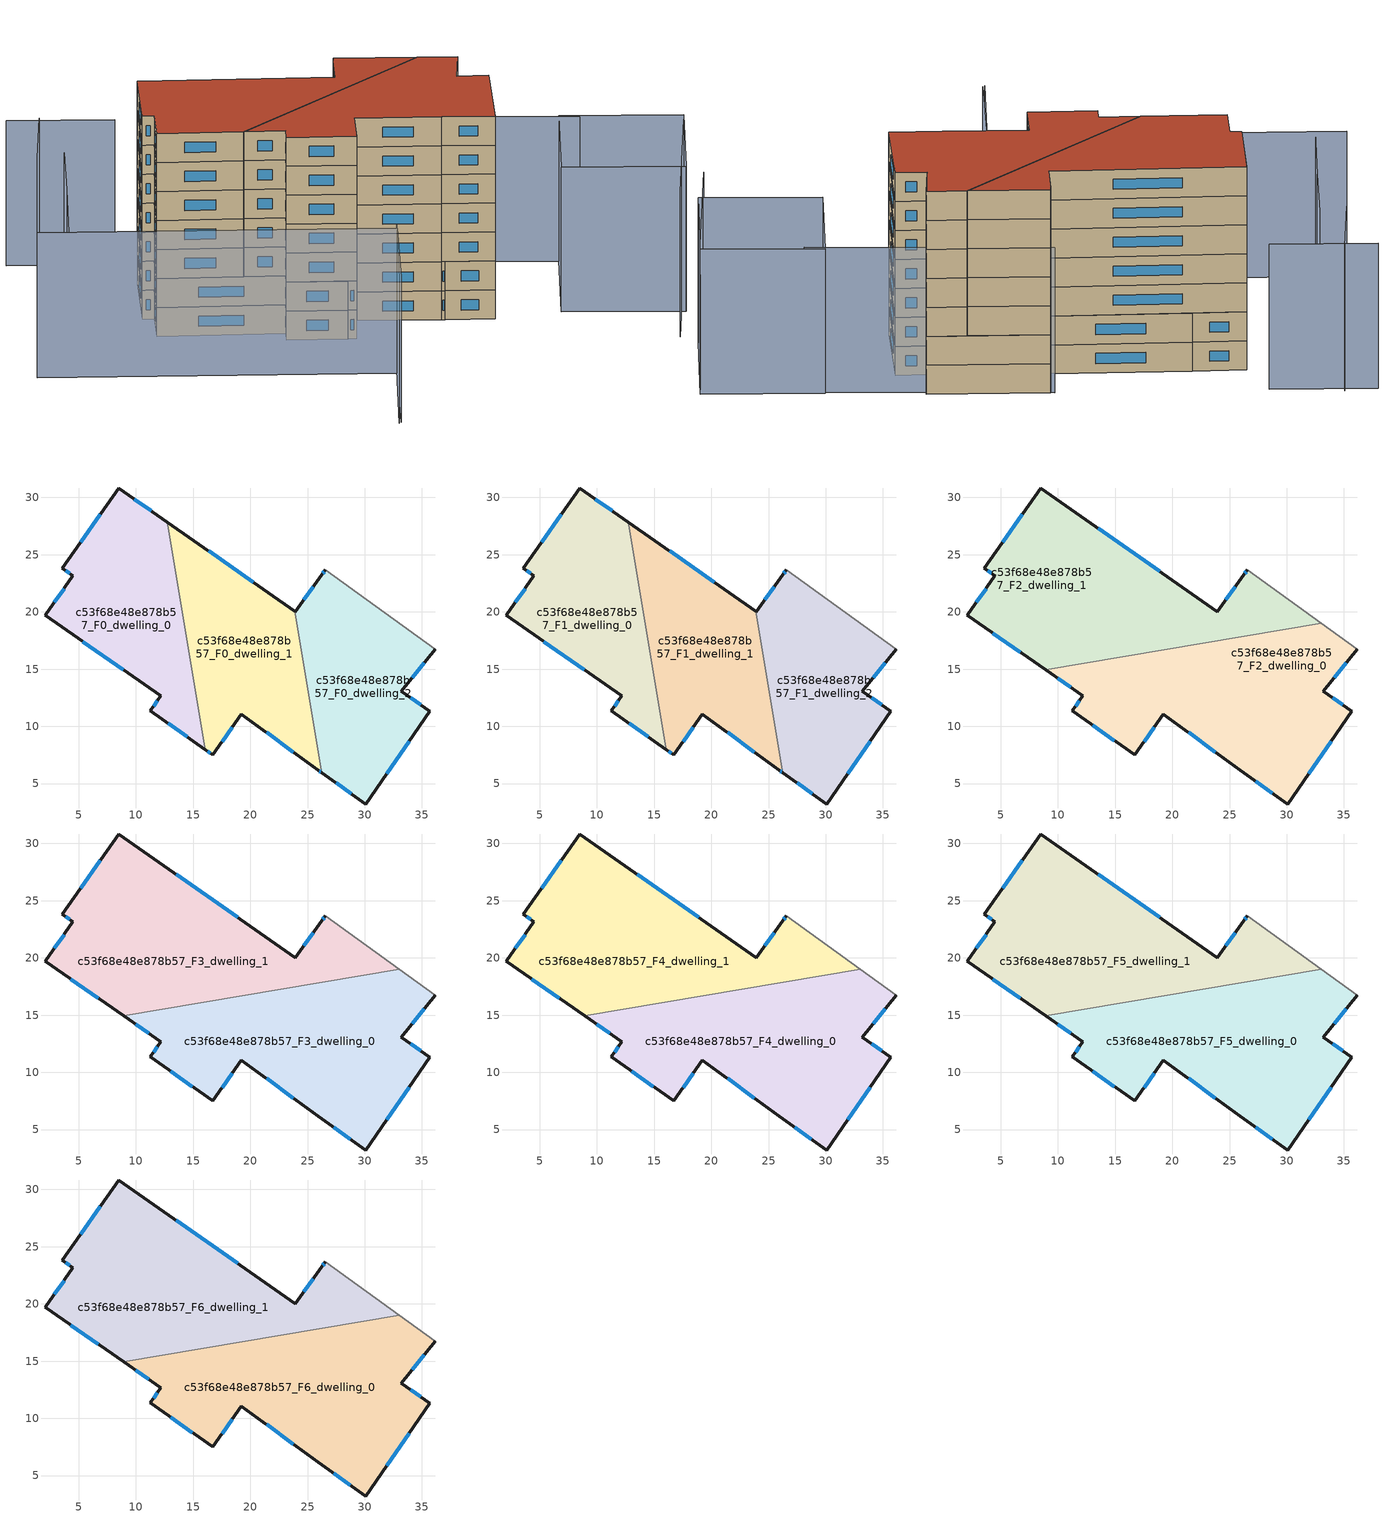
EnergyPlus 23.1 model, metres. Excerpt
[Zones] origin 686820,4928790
c53f68e48e878b57_F0_dwelling_0
 floor ground (EU_floor_Construction): 12.73,27.86 16.07,7.98 11.26,11.35 12.18,12.66 2.1,19.71 4.51,23.16 3.58,23.81 8.49,30.83 z0
 wall outside (EU_wall_Construction): 12.73,27.86 8.49,30.83 3.58,23.81 4.51,23.16 2.1,19.71 12.18,12.66 11.26,11.35 16.07,7.98 z0:3
 wall to c53f68e48e878b57_F0_dwelling_1 (EU_wall_Construction): 16.07,7.98 12.73,27.86 z0:3
 window (EU_Window_Construction): 3.73,22.04 2.88,20.83 / 3.88,23.6 4.21,23.37 / 6.89,28.54 5.18,26.09 / 11.35,28.82 9.87,29.86 / 12.82,10.25 14.51,9.07 / 11.88,12.23 11.56,11.77 / 5.38,17.41 8.9,14.95 z0.98:2.02
c53f68e48e878b57_F0_dwelling_1
 floor ground (EU_floor_Construction): 23.86,20.07 26.23,5.96 25.96,6.16 19.23,11.08 16.73,7.52 16.07,7.98 12.73,27.86 z0
 wall outside (EU_wall_Construction): 16.07,7.98 16.73,7.52 19.23,11.08 25.96,6.16 26.23,5.96 / 23.86,20.07 12.73,27.86 z0:3
 wall to c53f68e48e878b57_F0_dwelling_2 (EU_wall_Construction): 26.23,5.96 23.86,20.07 z0:3
 window (EU_Window_Construction): 16.29,7.83 16.52,7.67 / 20.25,22.6 16.35,25.32 / 26.05,6.09 26.14,6.03 / 21.42,9.48 23.77,7.76 / 17.54,8.67 18.42,9.92 z0.98:2.02
c53f68e48e878b57_F0_dwelling_2
 floor ground (EU_floor_Construction): 36.15,16.76 33.19,13.06 35.69,11.34 30.1,3.22 26.23,5.96 23.86,20.07 23.94,20.02 26.23,23.24 26.57,23.67 z0
 wall outside (EU_wall_Construction): 26.23,5.96 30.1,3.22 35.69,11.34 33.19,13.06 36.15,16.76 / 26.57,23.67 26.23,23.24 23.94,20.02 23.86,20.07 z0:3
 wall adiabatic (EU_wall_Construction): 36.15,16.76 26.57,23.67 z0:3
 window (EU_Window_Construction): 27.49,5.07 28.84,4.11 / 25.48,22.19 24.68,21.06 / 26.46,23.53 26.34,23.38 / 34.15,14.26 35.19,15.55 / 34.88,11.9 34,12.5 / 31.92,5.86 33.87,8.7 z0.98:2.02
c53f68e48e878b57_F1_dwelling_0
 floor to c53f68e48e878b57_F0_dwelling_0 (EU_floor_Construction): 12.73,27.86 16.07,7.98 11.26,11.35 12.18,12.66 2.1,19.71 4.51,23.16 3.58,23.81 8.49,30.83 z3
 wall outside (EU_wall_Construction): 12.73,27.86 8.49,30.83 3.58,23.81 4.51,23.16 2.1,19.71 12.18,12.66 11.26,11.35 16.07,7.98 z3:6
 wall to c53f68e48e878b57_F1_dwelling_1 (EU_wall_Construction): 16.07,7.98 12.73,27.86 z3:6
 window (EU_Window_Construction): 3.73,22.04 2.88,20.83 / 3.88,23.6 4.21,23.37 / 6.89,28.54 5.18,26.09 / 11.35,28.82 9.87,29.86 / 12.82,10.25 14.51,9.07 / 11.88,12.23 11.56,11.77 / 5.38,17.41 8.9,14.95 z3.98:5.02
c53f68e48e878b57_F1_dwelling_1
 floor to c53f68e48e878b57_F0_dwelling_1 (EU_floor_Construction): 23.86,20.07 26.23,5.96 25.96,6.16 19.23,11.08 16.73,7.52 16.07,7.98 12.73,27.86 z3
 wall outside (EU_wall_Construction): 16.07,7.98 16.73,7.52 19.23,11.08 25.96,6.16 26.23,5.96 / 23.86,20.07 12.73,27.86 z3:6
 wall to c53f68e48e878b57_F1_dwelling_2 (EU_wall_Construction): 26.23,5.96 23.86,20.07 z3:6
 window (EU_Window_Construction): 16.29,7.83 16.52,7.67 / 20.25,22.6 16.35,25.32 / 26.05,6.09 26.14,6.03 / 21.42,9.48 23.77,7.76 / 17.54,8.67 18.42,9.92 z3.98:5.02
c53f68e48e878b57_F1_dwelling_2
 floor to c53f68e48e878b57_F0_dwelling_2 (EU_floor_Construction): 36.15,16.76 33.19,13.06 35.69,11.34 30.1,3.22 26.23,5.96 23.86,20.07 23.94,20.02 26.23,23.24 26.57,23.67 z3
 wall outside (EU_wall_Construction): 26.23,5.96 30.1,3.22 35.69,11.34 33.19,13.06 36.15,16.76 / 26.57,23.67 26.23,23.24 23.94,20.02 23.86,20.07 z3:6
 wall adiabatic (EU_wall_Construction): 36.15,16.76 26.57,23.67 z3:6
 window (EU_Window_Construction): 27.49,5.07 28.84,4.11 / 25.48,22.19 24.68,21.06 / 26.46,23.53 26.34,23.38 / 34.15,14.26 35.19,15.55 / 34.88,11.9 34,12.5 / 31.92,5.86 33.87,8.7 z3.98:5.02
c53f68e48e878b57_F2_dwelling_0
 floor to c53f68e48e878b57_F1_dwelling_0 (EU_floor_Construction): 14.74,15.92 16.07,7.98 11.26,11.35 12.18,12.66 8.93,14.93 z6
 floor to c53f68e48e878b57_F1_dwelling_1 (EU_floor_Construction): 24.29,17.54 26.23,5.96 25.96,6.16 19.23,11.08 16.73,7.52 16.07,7.98 14.74,15.92 z6
 floor to c53f68e48e878b57_F1_dwelling_2 (EU_floor_Construction): 36.15,16.76 33.19,13.06 35.69,11.34 30.1,3.22 26.23,5.96 24.29,17.54 33.01,19.02 z6
 wall outside (EU_wall_Construction): 8.93,14.93 12.18,12.66 11.26,11.35 16.73,7.52 19.23,11.08 25.96,6.16 30.1,3.22 35.69,11.34 33.19,13.06 36.15,16.76 z6:9
 wall adiabatic (EU_wall_Construction): 36.15,16.76 33.01,19.02 z6:9
 wall to c53f68e48e878b57_F2_dwelling_1 (EU_wall_Construction): 33.01,19.02 8.93,14.93 z6:9
 window (EU_Window_Construction): 21.42,9.48 23.77,7.76 / 17.54,8.67 18.42,9.92 / 13.04,10.1 14.95,8.76 / 11.88,12.23 11.56,11.77 / 9.98,14.19 11.12,13.4 / 34.15,14.26 35.19,15.55 / 34.88,11.9 34,12.5 / 31.92,5.86 33.87,8.7 / 27.31,5.2 28.75,4.17 z6.98:8.02
c53f68e48e878b57_F2_dwelling_1
 floor to c53f68e48e878b57_F1_dwelling_0 (EU_floor_Construction): 12.73,27.86 14.74,15.92 8.93,14.93 2.1,19.71 4.51,23.16 3.58,23.81 8.49,30.83 z6
 floor to c53f68e48e878b57_F1_dwelling_1 (EU_floor_Construction): 23.87,20.07 24.29,17.54 14.74,15.92 12.73,27.86 z6
 floor to c53f68e48e878b57_F1_dwelling_2 (EU_floor_Construction): 33.01,19.02 24.29,17.54 23.87,20.07 23.94,20.02 26.23,23.24 26.57,23.67 z6
 wall outside (EU_wall_Construction): 26.57,23.67 26.23,23.24 23.94,20.02 8.49,30.83 3.58,23.81 4.51,23.16 2.1,19.71 8.93,14.93 z6:9
 wall adiabatic (EU_wall_Construction): 33.01,19.02 26.57,23.67 z6:9
 window (EU_Window_Construction): 18.91,23.53 13.51,27.31 / 25.48,22.19 24.68,21.06 / 26.46,23.53 26.34,23.38 / 4.32,18.15 6.71,16.48 / 3.73,22.04 2.88,20.83 / 3.88,23.6 4.21,23.37 / 6.89,28.54 5.18,26.09 z6.98:8.02
c53f68e48e878b57_F3_dwelling_0
 floor to c53f68e48e878b57_F2_dwelling_0 (EU_floor_Construction): 36.15,16.76 33.19,13.06 35.69,11.34 30.1,3.22 25.96,6.16 19.23,11.08 16.73,7.52 11.26,11.35 12.18,12.66 8.93,14.93 33.01,19.02 z9
 wall outside (EU_wall_Construction): 8.93,14.93 12.18,12.66 11.26,11.35 16.73,7.52 19.23,11.08 25.96,6.16 30.1,3.22 35.69,11.34 33.19,13.06 36.15,16.76 z9:12
 wall adiabatic (EU_wall_Construction): 36.15,16.76 33.01,19.02 z9:12
 wall to c53f68e48e878b57_F3_dwelling_1 (EU_wall_Construction): 33.01,19.02 8.93,14.93 z9:12
 window (EU_Window_Construction): 21.42,9.48 23.77,7.76 / 17.54,8.67 18.42,9.92 / 13.04,10.1 14.95,8.76 / 11.88,12.23 11.56,11.77 / 9.98,14.19 11.12,13.4 / 34.15,14.26 35.19,15.55 / 34.88,11.9 34,12.5 / 31.92,5.86 33.87,8.7 / 27.31,5.2 28.75,4.17 z9.98:11.02
c53f68e48e878b57_F3_dwelling_1
 floor to c53f68e48e878b57_F2_dwelling_1 (EU_floor_Construction): 26.57,23.67 33.01,19.02 8.93,14.93 2.1,19.71 4.51,23.16 3.58,23.81 8.49,30.83 23.94,20.02 26.23,23.24 z9
 wall outside (EU_wall_Construction): 26.57,23.67 26.23,23.24 23.94,20.02 8.49,30.83 3.58,23.81 4.51,23.16 2.1,19.71 8.93,14.93 z9:12
 wall adiabatic (EU_wall_Construction): 33.01,19.02 26.57,23.67 z9:12
 window (EU_Window_Construction): 18.91,23.53 13.51,27.31 / 25.48,22.19 24.68,21.06 / 26.46,23.53 26.34,23.38 / 4.32,18.15 6.71,16.48 / 3.73,22.04 2.88,20.83 / 3.88,23.6 4.21,23.37 / 6.89,28.54 5.18,26.09 z9.98:11.02
c53f68e48e878b57_F4_dwelling_0
 floor to c53f68e48e878b57_F3_dwelling_0 (EU_floor_Construction): 36.15,16.76 33.19,13.06 35.69,11.34 30.1,3.22 25.96,6.16 19.23,11.08 16.73,7.52 11.26,11.35 12.18,12.66 8.93,14.93 33.01,19.02 z12
 wall outside (EU_wall_Construction): 8.93,14.93 12.18,12.66 11.26,11.35 16.73,7.52 19.23,11.08 25.96,6.16 30.1,3.22 35.69,11.34 33.19,13.06 36.15,16.76 z12:15
 wall adiabatic (EU_wall_Construction): 36.15,16.76 33.01,19.02 z12:15
 wall to c53f68e48e878b57_F4_dwelling_1 (EU_wall_Construction): 33.01,19.02 8.93,14.93 z12:15
 window (EU_Window_Construction): 21.42,9.48 23.77,7.76 / 17.54,8.67 18.42,9.92 / 13.04,10.1 14.95,8.76 / 11.88,12.23 11.56,11.77 / 9.98,14.19 11.12,13.4 / 34.15,14.26 35.19,15.55 / 34.88,11.9 34,12.5 / 31.92,5.86 33.87,8.7 / 27.31,5.2 28.75,4.17 z12.98:14.02
c53f68e48e878b57_F4_dwelling_1
 floor to c53f68e48e878b57_F3_dwelling_1 (EU_floor_Construction): 26.57,23.67 33.01,19.02 8.93,14.93 2.1,19.71 4.51,23.16 3.58,23.81 8.49,30.83 23.94,20.02 26.23,23.24 z12
 wall outside (EU_wall_Construction): 26.57,23.67 26.23,23.24 23.94,20.02 8.49,30.83 3.58,23.81 4.51,23.16 2.1,19.71 8.93,14.93 z12:15
 wall adiabatic (EU_wall_Construction): 33.01,19.02 26.57,23.67 z12:15
 window (EU_Window_Construction): 18.91,23.53 13.51,27.31 / 25.48,22.19 24.68,21.06 / 26.46,23.53 26.34,23.38 / 4.32,18.15 6.71,16.48 / 3.73,22.04 2.88,20.83 / 3.88,23.6 4.21,23.37 / 6.89,28.54 5.18,26.09 z12.98:14.02
c53f68e48e878b57_F5_dwelling_0
 floor to c53f68e48e878b57_F4_dwelling_0 (EU_floor_Construction): 36.15,16.76 33.19,13.06 35.69,11.34 30.1,3.22 25.96,6.16 19.23,11.08 16.73,7.52 11.26,11.35 12.18,12.66 8.93,14.93 33.01,19.02 z15
 wall outside (EU_wall_Construction): 8.93,14.93 12.18,12.66 11.26,11.35 16.73,7.52 19.23,11.08 25.96,6.16 30.1,3.22 35.69,11.34 33.19,13.06 36.15,16.76 z15:18
 wall adiabatic (EU_wall_Construction): 36.15,16.76 33.01,19.02 z15:18
 wall to c53f68e48e878b57_F5_dwelling_1 (EU_wall_Construction): 33.01,19.02 8.93,14.93 z15:18
 window (EU_Window_Construction): 21.42,9.48 23.77,7.76 / 17.54,8.67 18.42,9.92 / 13.04,10.1 14.95,8.76 / 11.88,12.23 11.56,11.77 / 9.98,14.19 11.12,13.4 / 34.15,14.26 35.19,15.55 / 34.88,11.9 34,12.5 / 31.92,5.86 33.87,8.7 / 27.31,5.2 28.75,4.17 z15.98:17.02
c53f68e48e878b57_F5_dwelling_1
 floor to c53f68e48e878b57_F4_dwelling_1 (EU_floor_Construction): 26.57,23.67 33.01,19.02 8.93,14.93 2.1,19.71 4.51,23.16 3.58,23.81 8.49,30.83 23.94,20.02 26.23,23.24 z15
 wall outside (EU_wall_Construction): 26.57,23.67 26.23,23.24 23.94,20.02 8.49,30.83 3.58,23.81 4.51,23.16 2.1,19.71 8.93,14.93 z15:18
 wall adiabatic (EU_wall_Construction): 33.01,19.02 26.57,23.67 z15:18
 window (EU_Window_Construction): 18.91,23.53 13.51,27.31 / 25.48,22.19 24.68,21.06 / 26.46,23.53 26.34,23.38 / 4.32,18.15 6.71,16.48 / 3.73,22.04 2.88,20.83 / 3.88,23.6 4.21,23.37 / 6.89,28.54 5.18,26.09 z15.98:17.02
c53f68e48e878b57_F6_dwelling_0
 floor to c53f68e48e878b57_F5_dwelling_0 (EU_floor_Construction): 36.15,16.76 33.19,13.06 35.69,11.34 30.1,3.22 25.96,6.16 19.23,11.08 16.73,7.52 11.26,11.35 12.18,12.66 8.93,14.93 33.01,19.02 z18
 wall outside (EU_wall_Construction): 8.93,14.93 12.18,12.66 11.26,11.35 16.73,7.52 19.23,11.08 25.96,6.16 30.1,3.22 35.69,11.34 33.19,13.06 36.15,16.76 z18:21
 wall adiabatic (EU_wall_Construction): 36.15,16.76 33.01,19.02 z18:21
 wall to c53f68e48e878b57_F6_dwelling_1 (EU_wall_Construction): 33.01,19.02 8.93,14.93 z18:21
 window (EU_Window_Construction): 21.42,9.48 23.77,7.76 / 17.54,8.67 18.42,9.92 / 13.04,10.1 14.95,8.76 / 11.88,12.23 11.56,11.77 / 9.98,14.19 11.12,13.4 / 34.15,14.26 35.19,15.55 / 34.88,11.9 34,12.5 / 31.92,5.86 33.87,8.7 / 27.31,5.2 28.75,4.17 z18.98:20.02
 roof outside (EU_roof_Construction): 30.1,3.22 35.69,11.34 33.19,13.06 36.15,16.76 33.01,19.02 8.93,14.93 12.18,12.66 11.26,11.35 16.73,7.52 19.23,11.08 25.96,6.16 z21
c53f68e48e878b57_F6_dwelling_1
 floor to c53f68e48e878b57_F5_dwelling_1 (EU_floor_Construction): 26.57,23.67 33.01,19.02 8.93,14.93 2.1,19.71 4.51,23.16 3.58,23.81 8.49,30.83 23.94,20.02 26.23,23.24 z18
 wall outside (EU_wall_Construction): 26.57,23.67 26.23,23.24 23.94,20.02 8.49,30.83 3.58,23.81 4.51,23.16 2.1,19.71 8.93,14.93 z18:21
 wall adiabatic (EU_wall_Construction): 33.01,19.02 26.57,23.67 z18:21
 window (EU_Window_Construction): 18.91,23.53 13.51,27.31 / 25.48,22.19 24.68,21.06 / 26.46,23.53 26.34,23.38 / 4.32,18.15 6.71,16.48 / 3.73,22.04 2.88,20.83 / 3.88,23.6 4.21,23.37 / 6.89,28.54 5.18,26.09 z18.98:20.02
 roof outside (EU_roof_Construction): 33.01,19.02 26.57,23.67 26.23,23.24 23.94,20.02 8.49,30.83 3.58,23.81 4.51,23.16 2.1,19.71 8.93,14.93 z21
shading: 7.33,-11.09 15.12,-0.73 / 41.35,-11 52.4,2.61 / -12.98,18.89 14.7,-1.36 / 14.7,-1.36 7.65,-10.99 / -4.35,25.32 -10.57,17.07 / 1,32.54 -4.37,25.3 / 44.99,9.16 26.27,23.91 / 9.69,35.86 1.4,42.07 / 4.26,40.59 -1.8,33.16 / 45.58,-6.48 36.09,0.68 / 36.09,0.68 43.59,10.62 / 43.59,10.62 53.08,3.46 / 53.08,3.46 45.58,-6.48 z0:15
[Building]
EU S2 Campaign: North Axis=0; Terrain=City; Solar Distribution=FullExterior
[Site:Location]
Bologna: Latitude=44.5; Longitude=11.25; Time Zone=1; Elevation=37
[SizingPeriod:WeatherFileDays]
AnnualSizingPeriod: Begin Month=1; Begin Day of Month=1; End Month=12; End Day of Month=31; Day of Week for Start Day=Monday; Use Weather File Daylight Saving Period=No; Use Weather File Rain and Snow Indicators=No
[MATERIAL]
EU_InternalMass_Material: Roughness=MediumRough; Thickness=0.1; Conductivity=1; Density=1800; Specific Heat=900; Thermal Absorptance=0.9; Solar Absorptance=0.7; Visible Absorptance=0.7
[MATERIAL:NOMASS] Roughness=MediumRough; Thermal Absorptance=0.9; Solar Absorptance=0.7; Visible Absorptance=0.7
Name | Thermal Resistance
EU_wall_NoMass | 0.905828
EU_roof_NoMass | 0.37593
EU_floor_NoMass | 0.67114
[WINDOWMATERIAL:SIMPLEGLAZINGSYSTEM]
EU_Window_SimpleGlazing: UFactor=4.52486; Solar Heat Gain Coefficient=0.85; Visible Transmittance=0.85
[CONSTRUCTION]
EU_wall_Construction: EU_wall_NoMass
EU_roof_Construction: EU_roof_NoMass
EU_floor_Construction: EU_floor_NoMass
EU_InternalMass_Construction: EU_InternalMass_Material
EU_Window_Construction: EU_Window_SimpleGlazing
[ZONE] Type=1; Multiplier=1; Ceiling Height=autocalculate; Floor Area=autocalculate; Part of Total Floor Area=Yes
Name | Volume
c53f68e48e878b57_F0_dwelling_0 | 449.204
c53f68e48e878b57_F1_dwelling_0 | 449.205
c53f68e48e878b57_F2_dwelling_0; c53f68e48e878b57_F3_dwelling_0; c53f68e48e878b57_F4_dwelling_0; c53f68e48e878b57_F5_dwelling_0; c53f68e48e878b57_F6_dwelling_0 | 673.833
c53f68e48e878b57_F0_dwelling_1 | 449.253
c53f68e48e878b57_F1_dwelling_1 | 449.254
c53f68e48e878b57_F2_dwelling_1 | 673.837
c53f68e48e878b57_F3_dwelling_1; c53f68e48e878b57_F4_dwelling_1; c53f68e48e878b57_F5_dwelling_1; c53f68e48e878b57_F6_dwelling_1 | 673.841
c53f68e48e878b57_F0_dwelling_2 | 449.219
c53f68e48e878b57_F1_dwelling_2 | 449.218
[INTERNALMASS] Construction=EU_InternalMass_Construction
Name | Zone or ZoneList | Surface Area
c53f68e48e878b57_F0_dwelling_0_EU_InternalMass | c53f68e48e878b57_F0_dwelling_0 | 149.735
c53f68e48e878b57_F0_dwelling_1_EU_InternalMass | c53f68e48e878b57_F0_dwelling_1 | 149.751
c53f68e48e878b57_F0_dwelling_2_EU_InternalMass | c53f68e48e878b57_F0_dwelling_2 | 149.739
c53f68e48e878b57_F1_dwelling_0_EU_InternalMass | c53f68e48e878b57_F1_dwelling_0 | 149.735
c53f68e48e878b57_F1_dwelling_1_EU_InternalMass | c53f68e48e878b57_F1_dwelling_1 | 149.751
c53f68e48e878b57_F1_dwelling_2_EU_InternalMass | c53f68e48e878b57_F1_dwelling_2 | 149.739
c53f68e48e878b57_F2_dwelling_0_EU_InternalMass | c53f68e48e878b57_F2_dwelling_0 | 224.611
c53f68e48e878b57_F2_dwelling_1_EU_InternalMass | c53f68e48e878b57_F2_dwelling_1 | 224.614
c53f68e48e878b57_F3_dwelling_0_EU_InternalMass | c53f68e48e878b57_F3_dwelling_0 | 224.611
c53f68e48e878b57_F3_dwelling_1_EU_InternalMass | c53f68e48e878b57_F3_dwelling_1 | 224.614
c53f68e48e878b57_F4_dwelling_0_EU_InternalMass | c53f68e48e878b57_F4_dwelling_0 | 224.611
c53f68e48e878b57_F4_dwelling_1_EU_InternalMass | c53f68e48e878b57_F4_dwelling_1 | 224.614
c53f68e48e878b57_F5_dwelling_0_EU_InternalMass | c53f68e48e878b57_F5_dwelling_0 | 224.611
c53f68e48e878b57_F5_dwelling_1_EU_InternalMass | c53f68e48e878b57_F5_dwelling_1 | 224.614
c53f68e48e878b57_F6_dwelling_0_EU_InternalMass | c53f68e48e878b57_F6_dwelling_0 | 224.611
c53f68e48e878b57_F6_dwelling_1_EU_InternalMass | c53f68e48e878b57_F6_dwelling_1 | 224.614
[OTHEREQUIPMENT] Fuel Type=Electricity; Design Level Calculation Method=Watts/Area; Power per Zone Floor Area=1; Fraction Latent=0; Fraction Radiant=0; Fraction Lost=0; Carbon Dioxide Generation Rate=0; EndUse Subcategory=EU_Step8_InternalGains
Name | Zone or ZoneList or Space or SpaceList | Schedule
EU_Step8_InternalGain_c53f68e48e878b57_F0_dwelling_0_f000 | c53f68e48e878b57_F0_dwelling_0 | EU_Step8_GainSchedule_c53f68e48e878b57_F0_dwelling_0_f000
EU_Step8_InternalGain_c53f68e48e878b57_F0_dwelling_1_f000 | c53f68e48e878b57_F0_dwelling_1 | EU_Step8_GainSchedule_c53f68e48e878b57_F0_dwelling_1_f000
EU_Step8_InternalGain_c53f68e48e878b57_F0_dwelling_2_f000 | c53f68e48e878b57_F0_dwelling_2 | EU_Step8_GainSchedule_c53f68e48e878b57_F0_dwelling_2_f000
EU_Step8_InternalGain_c53f68e48e878b57_F1_dwelling_0_f000 | c53f68e48e878b57_F1_dwelling_0 | EU_Step8_GainSchedule_c53f68e48e878b57_F1_dwelling_0_f000
EU_Step8_InternalGain_c53f68e48e878b57_F1_dwelling_1_f000 | c53f68e48e878b57_F1_dwelling_1 | EU_Step8_GainSchedule_c53f68e48e878b57_F1_dwelling_1_f000
EU_Step8_InternalGain_c53f68e48e878b57_F1_dwelling_2_f000 | c53f68e48e878b57_F1_dwelling_2 | EU_Step8_GainSchedule_c53f68e48e878b57_F1_dwelling_2_f000
EU_Step8_InternalGain_c53f68e48e878b57_F2_dwelling_0_f000 | c53f68e48e878b57_F2_dwelling_0 | EU_Step8_GainSchedule_c53f68e48e878b57_F2_dwelling_0_f000
EU_Step8_InternalGain_c53f68e48e878b57_F2_dwelling_1_f000 | c53f68e48e878b57_F2_dwelling_1 | EU_Step8_GainSchedule_c53f68e48e878b57_F2_dwelling_1_f000
EU_Step8_InternalGain_c53f68e48e878b57_F3_dwelling_0_f000 | c53f68e48e878b57_F3_dwelling_0 | EU_Step8_GainSchedule_c53f68e48e878b57_F3_dwelling_0_f000
EU_Step8_InternalGain_c53f68e48e878b57_F3_dwelling_1_f000 | c53f68e48e878b57_F3_dwelling_1 | EU_Step8_GainSchedule_c53f68e48e878b57_F3_dwelling_1_f000
EU_Step8_InternalGain_c53f68e48e878b57_F4_dwelling_0_f000 | c53f68e48e878b57_F4_dwelling_0 | EU_Step8_GainSchedule_c53f68e48e878b57_F4_dwelling_0_f000
EU_Step8_InternalGain_c53f68e48e878b57_F4_dwelling_1_f000 | c53f68e48e878b57_F4_dwelling_1 | EU_Step8_GainSchedule_c53f68e48e878b57_F4_dwelling_1_f000
EU_Step8_InternalGain_c53f68e48e878b57_F5_dwelling_0_f000 | c53f68e48e878b57_F5_dwelling_0 | EU_Step8_GainSchedule_c53f68e48e878b57_F5_dwelling_0_f000
EU_Step8_InternalGain_c53f68e48e878b57_F5_dwelling_1_f000 | c53f68e48e878b57_F5_dwelling_1 | EU_Step8_GainSchedule_c53f68e48e878b57_F5_dwelling_1_f000
EU_Step8_InternalGain_c53f68e48e878b57_F6_dwelling_0_f000 | c53f68e48e878b57_F6_dwelling_0 | EU_Step8_GainSchedule_c53f68e48e878b57_F6_dwelling_0_f000
EU_Step8_InternalGain_c53f68e48e878b57_F6_dwelling_1_f000 | c53f68e48e878b57_F6_dwelling_1 | EU_Step8_GainSchedule_c53f68e48e878b57_F6_dwelling_1_f000
[ZONEVENTILATION:DESIGNFLOWRATE] Schedule=EU_AlwaysOn; Design Flow Rate Calculation Method=AirChanges/Hour; Air Changes per Hour=0.73129; Ventilation Type=Natural; Fan Pressure Rise=0; Fan Total Efficiency=1; Constant Term Coefficient=1; Temperature Term Coefficient=0; Velocity Term Coefficient=0; Velocity Squared Term Coefficient=0; Minimum Indoor Temperature=-100; Maximum Indoor Temperature=100; Delta Temperature=-100; Minimum Outdoor Temperature=-100; Maximum Outdoor Temperature=100; Maximum Wind Speed=40
Name | Zone or ZoneList or Space or SpaceList
EU_ConstantAir_c53f68e48e878b57_F0_dwelling_0 | c53f68e48e878b57_F0_dwelling_0
EU_ConstantAir_c53f68e48e878b57_F0_dwelling_1 | c53f68e48e878b57_F0_dwelling_1
EU_ConstantAir_c53f68e48e878b57_F0_dwelling_2 | c53f68e48e878b57_F0_dwelling_2
EU_ConstantAir_c53f68e48e878b57_F1_dwelling_0 | c53f68e48e878b57_F1_dwelling_0
EU_ConstantAir_c53f68e48e878b57_F1_dwelling_1 | c53f68e48e878b57_F1_dwelling_1
EU_ConstantAir_c53f68e48e878b57_F1_dwelling_2 | c53f68e48e878b57_F1_dwelling_2
EU_ConstantAir_c53f68e48e878b57_F2_dwelling_0 | c53f68e48e878b57_F2_dwelling_0
EU_ConstantAir_c53f68e48e878b57_F2_dwelling_1 | c53f68e48e878b57_F2_dwelling_1
EU_ConstantAir_c53f68e48e878b57_F3_dwelling_0 | c53f68e48e878b57_F3_dwelling_0
EU_ConstantAir_c53f68e48e878b57_F3_dwelling_1 | c53f68e48e878b57_F3_dwelling_1
EU_ConstantAir_c53f68e48e878b57_F4_dwelling_0 | c53f68e48e878b57_F4_dwelling_0
EU_ConstantAir_c53f68e48e878b57_F4_dwelling_1 | c53f68e48e878b57_F4_dwelling_1
EU_ConstantAir_c53f68e48e878b57_F5_dwelling_0 | c53f68e48e878b57_F5_dwelling_0
EU_ConstantAir_c53f68e48e878b57_F5_dwelling_1 | c53f68e48e878b57_F5_dwelling_1
EU_ConstantAir_c53f68e48e878b57_F6_dwelling_0 | c53f68e48e878b57_F6_dwelling_0
EU_ConstantAir_c53f68e48e878b57_F6_dwelling_1 | c53f68e48e878b57_F6_dwelling_1
[HVACTEMPLATE:THERMOSTAT] Constant Heating Setpoint=20; Constant Cooling Setpoint=50
EU_HeatOnly_c53f68e48e878b57_F0_dwelling_0; EU_HeatOnly_c53f68e48e878b57_F0_dwelling_1; EU_HeatOnly_c53f68e48e878b57_F0_dwelling_2; EU_HeatOnly_c53f68e48e878b57_F1_dwelling_0; EU_HeatOnly_c53f68e48e878b57_F1_dwelling_1; EU_HeatOnly_c53f68e48e878b57_F1_dwelling_2; EU_HeatOnly_c53f68e48e878b57_F2_dwelling_0; EU_HeatOnly_c53f68e48e878b57_F2_dwelling_1; EU_HeatOnly_c53f68e48e878b57_F3_dwelling_0; EU_HeatOnly_c53f68e48e878b57_F3_dwelling_1; EU_HeatOnly_c53f68e48e878b57_F4_dwelling_0; EU_HeatOnly_c53f68e48e878b57_F4_dwelling_1; EU_HeatOnly_c53f68e48e878b57_F5_dwelling_0; EU_HeatOnly_c53f68e48e878b57_F5_dwelling_1; EU_HeatOnly_c53f68e48e878b57_F6_dwelling_0; EU_HeatOnly_c53f68e48e878b57_F6_dwelling_1
[HVACTEMPLATE:ZONE:IDEALLOADSAIRSYSTEM] System Availability Schedule=EU_AlwaysOn; Maximum Heating Supply Air Temperature=50; Minimum Cooling Supply Air Temperature=13; Maximum Heating Supply Air Humidity Ratio=0.0156; Minimum Cooling Supply Air Humidity Ratio=0.0077; Heating Limit=NoLimit; Cooling Limit=NoLimit; Heating Availability Schedule=EU_AlwaysOn; Cooling Availability Schedule=EU_CoolingOff; Dehumidification Control Type=ConstantSensibleHeatRatio; Cooling Sensible Heat Ratio=0.7; Dehumidification Setpoint=60; Humidification Control Type=None; Humidification Setpoint=30; Outdoor Air Method=None; Outdoor Air Flow Rate per Person=0.00944; Outdoor Air Flow Rate per Zone Floor Area=0; Outdoor Air Flow Rate per Zone=0; Demand Controlled Ventilation Type=None; Outdoor Air Economizer Type=NoEconomizer; Heat Recovery Type=None; Sensible Heat Recovery Effectiveness=0.7; Latent Heat Recovery Effectiveness=0.65
Name | Template Thermostat
c53f68e48e878b57_F0_dwelling_0 | EU_HeatOnly_c53f68e48e878b57_F0_dwelling_0
c53f68e48e878b57_F0_dwelling_1 | EU_HeatOnly_c53f68e48e878b57_F0_dwelling_1
c53f68e48e878b57_F0_dwelling_2 | EU_HeatOnly_c53f68e48e878b57_F0_dwelling_2
c53f68e48e878b57_F1_dwelling_0 | EU_HeatOnly_c53f68e48e878b57_F1_dwelling_0
c53f68e48e878b57_F1_dwelling_1 | EU_HeatOnly_c53f68e48e878b57_F1_dwelling_1
c53f68e48e878b57_F1_dwelling_2 | EU_HeatOnly_c53f68e48e878b57_F1_dwelling_2
c53f68e48e878b57_F2_dwelling_0 | EU_HeatOnly_c53f68e48e878b57_F2_dwelling_0
c53f68e48e878b57_F2_dwelling_1 | EU_HeatOnly_c53f68e48e878b57_F2_dwelling_1
c53f68e48e878b57_F3_dwelling_0 | EU_HeatOnly_c53f68e48e878b57_F3_dwelling_0
c53f68e48e878b57_F3_dwelling_1 | EU_HeatOnly_c53f68e48e878b57_F3_dwelling_1
c53f68e48e878b57_F4_dwelling_0 | EU_HeatOnly_c53f68e48e878b57_F4_dwelling_0
c53f68e48e878b57_F4_dwelling_1 | EU_HeatOnly_c53f68e48e878b57_F4_dwelling_1
c53f68e48e878b57_F5_dwelling_0 | EU_HeatOnly_c53f68e48e878b57_F5_dwelling_0
c53f68e48e878b57_F5_dwelling_1 | EU_HeatOnly_c53f68e48e878b57_F5_dwelling_1
c53f68e48e878b57_F6_dwelling_0 | EU_HeatOnly_c53f68e48e878b57_F6_dwelling_0
c53f68e48e878b57_F6_dwelling_1 | EU_HeatOnly_c53f68e48e878b57_F6_dwelling_1
[SIZING:ZONE] Zone Cooling Design Supply Air Temperature Input Method=SupplyAirTemperature; Zone Cooling Design Supply Air Temperature=13; Zone Heating Design Supply Air Temperature Input Method=SupplyAirTemperature; Zone Heating Design Supply Air Temperature=50; Zone Cooling Design Supply Air Humidity Ratio=0.008; Zone Heating Design Supply Air Humidity Ratio=0.008; Cooling Design Air Flow Method=DesignDay; Cooling Design Air Flow Rate=0; Cooling Minimum Air Flow per Zone Floor Area=0.000762; Cooling Minimum Air Flow=0; Cooling Minimum Air Flow Fraction=0.2; Heating Design Air Flow Method=DesignDay; Heating Design Air Flow Rate=0; Heating Maximum Air Flow per Zone Floor Area=0.002032; Heating Maximum Air Flow=0.141576; Heating Maximum Air Flow Fraction=0.3; Account for Dedicated Outdoor Air System=No; Dedicated Outdoor Air System Control Strategy=NeutralSupplyAir; Dedicated Outdoor Air Low Setpoint Temperature for Design=autosize; Dedicated Outdoor Air High Setpoint Temperature for Design=autosize; Zone Load Sizing Method=Sensible Load Only No Latent Load; Zone Latent Cooling Design Supply Air Humidity Ratio Input Method=HumidityRatioDifference; Zone Cooling Design Supply Air Humidity Ratio Difference=0.005; Zone Latent Heating Design Supply Air Humidity Ratio Input Method=HumidityRatioDifference; Zone Humidification Design Supply Air Humidity Ratio Difference=0.005
c53f68e48e878b57_F0_dwelling_0; c53f68e48e878b57_F0_dwelling_1; c53f68e48e878b57_F0_dwelling_2; c53f68e48e878b57_F1_dwelling_0; c53f68e48e878b57_F1_dwelling_1; c53f68e48e878b57_F1_dwelling_2; c53f68e48e878b57_F2_dwelling_0; c53f68e48e878b57_F2_dwelling_1; c53f68e48e878b57_F3_dwelling_0; c53f68e48e878b57_F3_dwelling_1; c53f68e48e878b57_F4_dwelling_0; c53f68e48e878b57_F4_dwelling_1; c53f68e48e878b57_F5_dwelling_0; c53f68e48e878b57_F5_dwelling_1; c53f68e48e878b57_F6_dwelling_0; c53f68e48e878b57_F6_dwelling_1
[SCHEDULE:CONSTANT]
Name | Hourly Value
EU_AlwaysOn | 1
EU_CoolingOff | 0
[SCHEDULE:FILE] Column Number=1; Rows to Skip at Top=0; Number of Hours of Data=8760; Column Separator=Comma; Interpolate to Timestep=No; Minutes per Item=60; Adjust Schedule for Daylight Savings=Yes
Name | File
EU_Step8_GainSchedule_c53f68e48e878b57_F0_dwelling_0_f000 | ../../schedules/c53f68e48e878b57/c53f68e48e878b57_F0_dwelling_0_f000_gain.csv
EU_Step8_GainSchedule_c53f68e48e878b57_F0_dwelling_1_f000 | ../../schedules/c53f68e48e878b57/c53f68e48e878b57_F0_dwelling_1_f000_gain.csv
EU_Step8_GainSchedule_c53f68e48e878b57_F0_dwelling_2_f000 | ../../schedules/c53f68e48e878b57/c53f68e48e878b57_F0_dwelling_2_f000_gain.csv
EU_Step8_GainSchedule_c53f68e48e878b57_F1_dwelling_0_f000 | ../../schedules/c53f68e48e878b57/c53f68e48e878b57_F1_dwelling_0_f000_gain.csv
EU_Step8_GainSchedule_c53f68e48e878b57_F1_dwelling_1_f000 | ../../schedules/c53f68e48e878b57/c53f68e48e878b57_F1_dwelling_1_f000_gain.csv
EU_Step8_GainSchedule_c53f68e48e878b57_F1_dwelling_2_f000 | ../../schedules/c53f68e48e878b57/c53f68e48e878b57_F1_dwelling_2_f000_gain.csv
EU_Step8_GainSchedule_c53f68e48e878b57_F2_dwelling_0_f000 | ../../schedules/c53f68e48e878b57/c53f68e48e878b57_F2_dwelling_0_f000_gain.csv
EU_Step8_GainSchedule_c53f68e48e878b57_F2_dwelling_1_f000 | ../../schedules/c53f68e48e878b57/c53f68e48e878b57_F2_dwelling_1_f000_gain.csv
EU_Step8_GainSchedule_c53f68e48e878b57_F3_dwelling_0_f000 | ../../schedules/c53f68e48e878b57/c53f68e48e878b57_F3_dwelling_0_f000_gain.csv
EU_Step8_GainSchedule_c53f68e48e878b57_F3_dwelling_1_f000 | ../../schedules/c53f68e48e878b57/c53f68e48e878b57_F3_dwelling_1_f000_gain.csv
EU_Step8_GainSchedule_c53f68e48e878b57_F4_dwelling_0_f000 | ../../schedules/c53f68e48e878b57/c53f68e48e878b57_F4_dwelling_0_f000_gain.csv
EU_Step8_GainSchedule_c53f68e48e878b57_F4_dwelling_1_f000 | ../../schedules/c53f68e48e878b57/c53f68e48e878b57_F4_dwelling_1_f000_gain.csv
EU_Step8_GainSchedule_c53f68e48e878b57_F5_dwelling_0_f000 | ../../schedules/c53f68e48e878b57/c53f68e48e878b57_F5_dwelling_0_f000_gain.csv
EU_Step8_GainSchedule_c53f68e48e878b57_F5_dwelling_1_f000 | ../../schedules/c53f68e48e878b57/c53f68e48e878b57_F5_dwelling_1_f000_gain.csv
EU_Step8_GainSchedule_c53f68e48e878b57_F6_dwelling_0_f000 | ../../schedules/c53f68e48e878b57/c53f68e48e878b57_F6_dwelling_0_f000_gain.csv
EU_Step8_GainSchedule_c53f68e48e878b57_F6_dwelling_1_f000 | ../../schedules/c53f68e48e878b57/c53f68e48e878b57_F6_dwelling_1_f000_gain.csv
